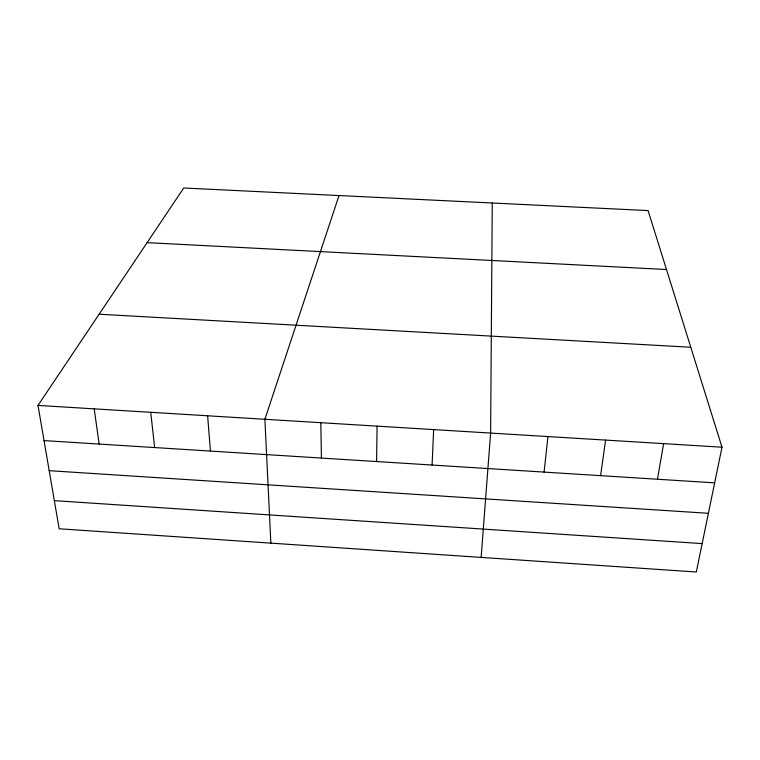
<?xml version="1.0" encoding="UTF-8"?>
<svg xmlns="http://www.w3.org/2000/svg" width="760" height="760" viewBox="0 0 760 760"><rect width="100%" height="100%" fill="white"/><g stroke="black" fill="none" stroke-linecap="round" stroke-linejoin="round"><path stroke-width="1.14" d="M492.261 203.005L490.618 433.067L481.147 557.413M376.589 461.548L377.065 426.132M432.088 465.044L433.666 429.59M544.084 472.102L547.931 436.572M600.6 475.655L605.596 440.087M657.457 479.247L663.613 443.631M722 447.203L696.312 572.005L59.166 528.779L38 405.422L183.739 187.995L648.09 210.586L722 447.203L38 405.422M339.007 195.548L264.888 419.283L270.864 543.144M147.107 242.639L666.501 269.524M99.142 314.212L690.783 347.253M44.032 440.591L714.666 482.847M49.2 470.677L708.396 513.304M54.34 500.65L702.154 543.6M94.192 408.851L99.161 444.058M150.736 412.309L154.631 447.555M207.632 415.777L210.444 451.079M320.805 422.693L321.423 458.071"/></g></svg>
